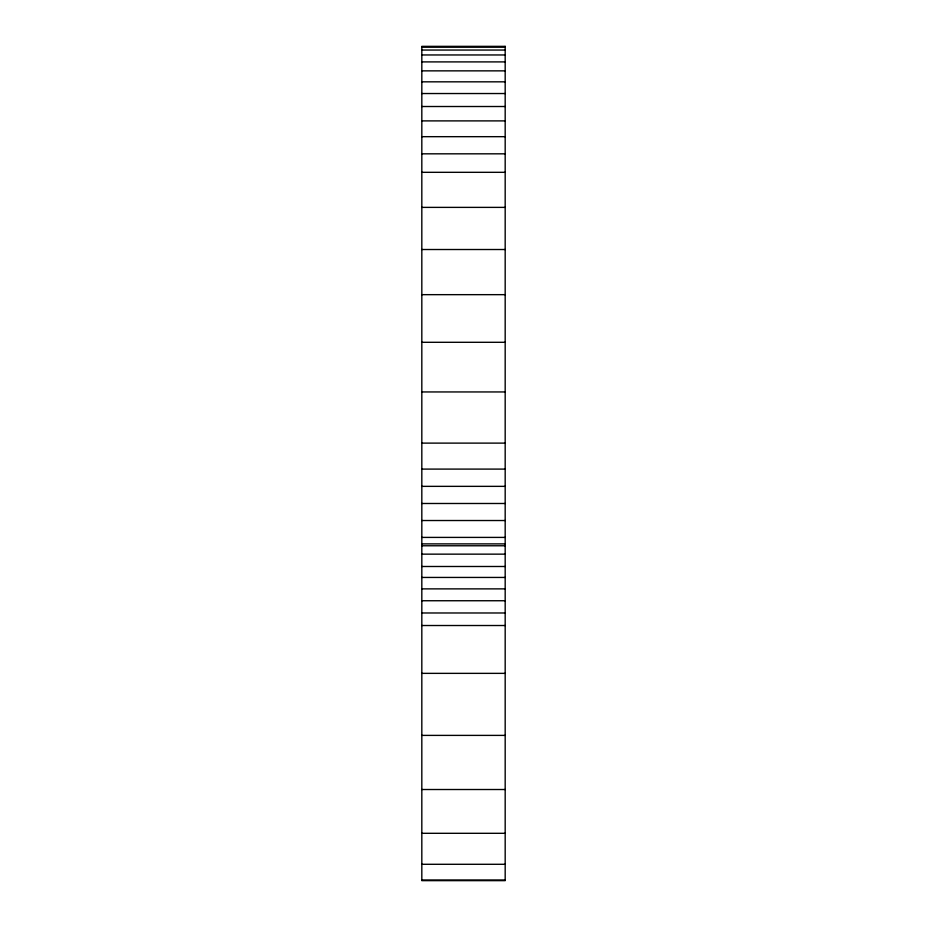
<?xml version="1.0" encoding="UTF-8"?>
<svg xmlns="http://www.w3.org/2000/svg" width="927" height="927" viewBox="0 0 927 927"><rect width="100%" height="100%" fill="white"/><g stroke="black" fill="none" stroke-linecap="round" stroke-linejoin="round"><path stroke-width="1.39" d="M421.82 47.184L505.18 47.184M421.82 50.046L505.18 50.046M421.82 54.96L505.18 54.96M421.82 61.9L505.18 61.9M421.82 70.858L505.18 70.858M421.82 81.831L505.18 81.831M421.82 93.534L505.18 93.534M421.82 106.512L505.18 106.512M421.82 120.892L505.18 120.892M421.82 136.675L505.18 136.675M421.82 153.824L505.18 153.824M421.82 172.318L505.18 172.318M421.82 207.381L505.18 207.381M421.82 249.514L505.18 249.514M421.82 294.659L505.18 294.659M421.82 342.295L505.18 342.295M421.82 391.947L505.18 391.947M421.82 443.118L505.18 443.118M421.82 469.097L505.18 469.097M421.82 486.351L505.18 486.351M421.82 503.488L505.18 503.488M421.82 520.522L505.18 520.522M421.82 537.405L505.18 537.405M421.82 543.882L505.18 543.882M421.82 545.771L505.18 545.771M421.82 554.149L505.18 554.149M421.82 566.49L505.18 566.49M421.82 577.44L505.18 577.44M421.82 588.877L505.18 588.877M421.82 600.742L505.18 600.742M421.82 612.979L505.18 612.979M421.82 625.516L505.18 625.516M421.82 673.361L505.18 673.361M421.82 735.389L505.18 735.389M421.82 789.514L505.18 789.514M421.82 833.303L505.18 833.303M421.82 864.288L505.18 864.288M421.82 880.013L505.18 880.013M505.18 46.35L421.82 46.35L421.82 880.65L505.18 880.65L505.18 46.35"/></g></svg>
